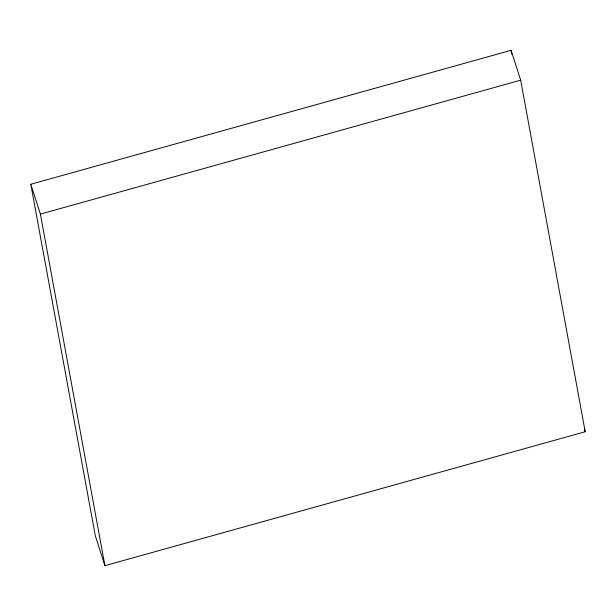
<?xml version="1.0" encoding="UTF-8"?>
<svg xmlns="http://www.w3.org/2000/svg" width="616" height="616" viewBox="0 0 616 616"><rect width="100%" height="100%" fill="white"/><g stroke="black" fill="none" stroke-linecap="round" stroke-linejoin="round"><path stroke-width="0.92" d="M30.8 184.253L511.08 50.319L520.674 80.172L585.2 431.747L104.92 565.681L95.326 535.828L30.8 184.253L40.394 214.106L104.92 565.681M40.394 214.106L520.674 80.172M584.33 429.029L585.2 431.747M511.08 50.319L511.773 54.1"/></g></svg>
